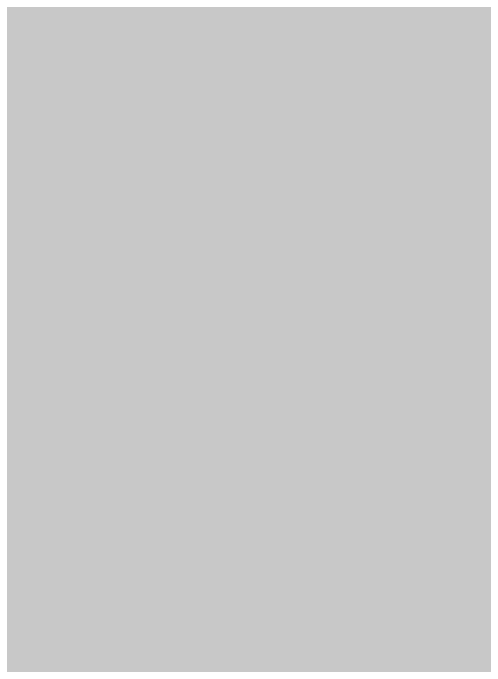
# Model space of a CAD drawing. Header units: inches. Extents: x -4218 to -1830, y 9757 to 12359.
# Drawn here: x -2215.5226 to -2215.4663, y 10934.1817 to 10934.2596 of the extents above; entities that cross this region are included whole.
import ezdxf

# ---------------------------------------------------------------- set-up
doc = ezdxf.new("R2010")
doc.units = ezdxf.units.IN
doc.header["$MEASUREMENT"] = 0
doc.layers.add('A-FLOR-PATT-1', color=9, linetype='Continuous', lineweight=9)

msp = doc.modelspace()

# ---------------------------------------------------------------- hatches: boundary and pattern name
at = {"layer": 'A-FLOR-PATT-1'}
h = msp.add_hatch(dxfattribs=at)
h.set_pattern_fill('FP_8', color=256, style=0, pattern_type=2)
h.set_pattern_definition([(0, (4.483, 0), (15.359, 3.84), [1.267, -10.252, 1.267, -10.252, -61.436]), (0, (4.483, 0), (15.359, 3.84), [-23.039, 1.267, -21.771, 1.267, -10.252, -26.878]), (0, (4.483, 0), (15.359, 3.84), [-57.596, 1.267, -6.412, 1.267, -17.932]), (119.998, (10.243, 1.92), (-11.0051402, 11.3825344), [1.267, -10.253, 1.267, -10.253, -61.439]), (119.998, (10.243, 1.92), (-11.0051402, 11.3825344), [-23.04, 1.267, -21.772, 1.267, -10.253, -26.88]), (119.998, (10.243, 1.92), (-11.0051402, 11.3825344), [-57.599, 1.267, -6.413, 1.267, -17.933]), (240.002, (12.163, 9.6), (-4.3539311, -15.2223022), [1.267, -10.253, 1.267, -10.253, -61.439]), (240.002, (12.163, 9.6), (-4.3539311, -15.2223022), [-23.04, 1.267, -21.772, 1.267, -10.253, -26.88]), (240.002, (12.163, 9.6), (-4.3539311, -15.2223022), [-57.599, 1.267, -6.413, 1.267, -17.933])])
h.paths.add_polyline_path([(-2119.596179, 10852.389396), (-2099.323737, 10852.433232), (-2099.323737, 11049.389396), (-2215.523737, 11049.389396), (-2215.523737, 10895.659262), (-2149.077757, 10852.389396), (-2127.975523, 10852.389396)], flags=0)
h.paths.add_polyline_path([(-2251.523737, 10934.189396), (-2251.523737, 11061.289396), (-2434.255271, 11061.289396), (-2445.884188, 11053.737735), (-2445.219535, 11052.77482), (-2444.578392, 11051.084264), (-2444.360455, 11049.289396), (-2444.578392, 11047.494529), (-2445.219535, 11045.803972), (-2445.489048, 11045.413515), (-2274.6913, 10934.189396), (-2262.045015, 10934.189396)], flags=0)
h.paths.add_polyline_path([(-2261.323737, 11051.589396), (-2262.359013, 11051.725693), (-2263.323737, 11052.125294), (-2264.152164, 11052.760969), (-2264.787838, 11053.589396), (-2265.18744, 11054.55412), (-2265.323737, 11055.589396), (-2265.18744, 11056.624672), (-2264.787838, 11057.589396), (-2264.152164, 11058.417823), (-2263.323737, 11059.053498), (-2262.359013, 11059.453099), (-2261.323737, 11059.589396), (-2260.28846, 11059.453099), (-2259.323737, 11059.053498), (-2258.49531, 11058.417823), (-2257.859635, 11057.589396), (-2257.460033, 11056.624672), (-2257.323737, 11055.589396), (-2257.460033, 11054.55412), (-2257.859635, 11053.589396), (-2258.49531, 11052.760969), (-2259.323737, 11052.125294), (-2260.28846, 11051.725693)], flags=0)
h.paths.add_polyline_path([(-2329.079761, 11109.289396), (-2251.523737, 11109.289396), (-2251.523737, 11164.589396), (-2275.182041, 11164.589396), (-2360.339346, 11109.289396)], flags=0)
h.paths.add_polyline_path([(-2195.010269, 11109.389396), (-2099.323737, 11109.389396), (-2099.323737, 11247.639396), (-2100.512018, 11247.605803), (-2100.512018, 11247.014396), (-2138.535455, 11247.014396), (-2138.535455, 11247.639396), (-2147.347231, 11247.603589), (-2215.523737, 11203.330691), (-2215.523737, 11109.389396)], flags=0)

doc.saveas('drawing.dxf')
